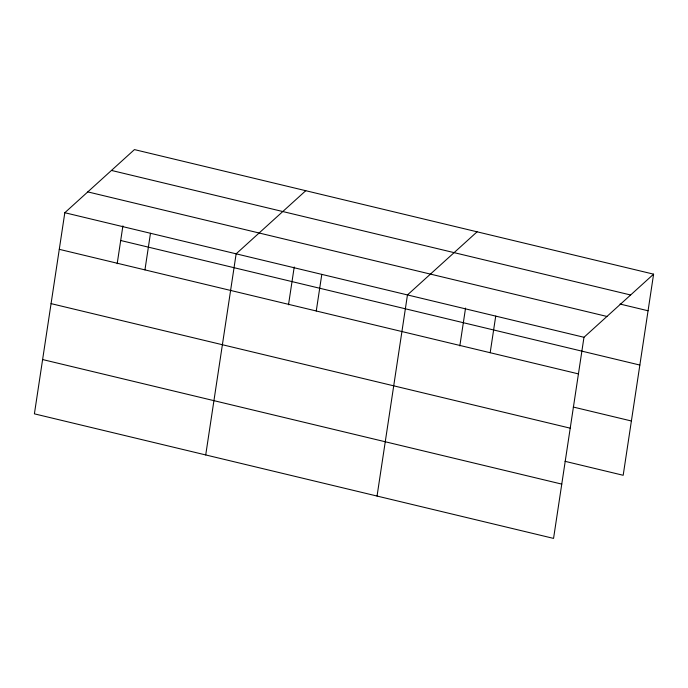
<?xml version="1.0" encoding="UTF-8"?>
<svg xmlns="http://www.w3.org/2000/svg" width="688" height="688" viewBox="0 0 688 688"><rect width="100%" height="100%" fill="white"/><g stroke="black" fill="none" stroke-linecap="round" stroke-linejoin="round"><path stroke-width="1.03" d="M64.818 212.721L34.4 413.841L553.556 538.403L583.974 337.283L653.6 274.159L134.444 149.597L64.818 212.721L583.974 337.283M117.184 263.71L122.903 225.879M144.944 269.885L150.474 233.275M205.721 454.949L236.139 253.829L305.764 190.705M288.504 304.818L294.223 266.987M316.265 310.993L321.803 274.383M377.05 496.048L407.459 294.937L477.085 231.813M459.825 345.926L465.552 308.086M490.183 352.72L495.721 316.11M653.6 274.159L623.182 475.279L565.037 461.321M111.465 170.435L630.621 294.989M620.026 304.044L648.062 310.77M87.789 191.892L606.954 316.454M120.692 240.499L639.857 365.053M59.28 249.331L578.436 373.894M573.25 407.038L631.395 420.987M51.067 303.623L570.232 428.177M42.613 359.549L561.769 484.111"/></g></svg>
